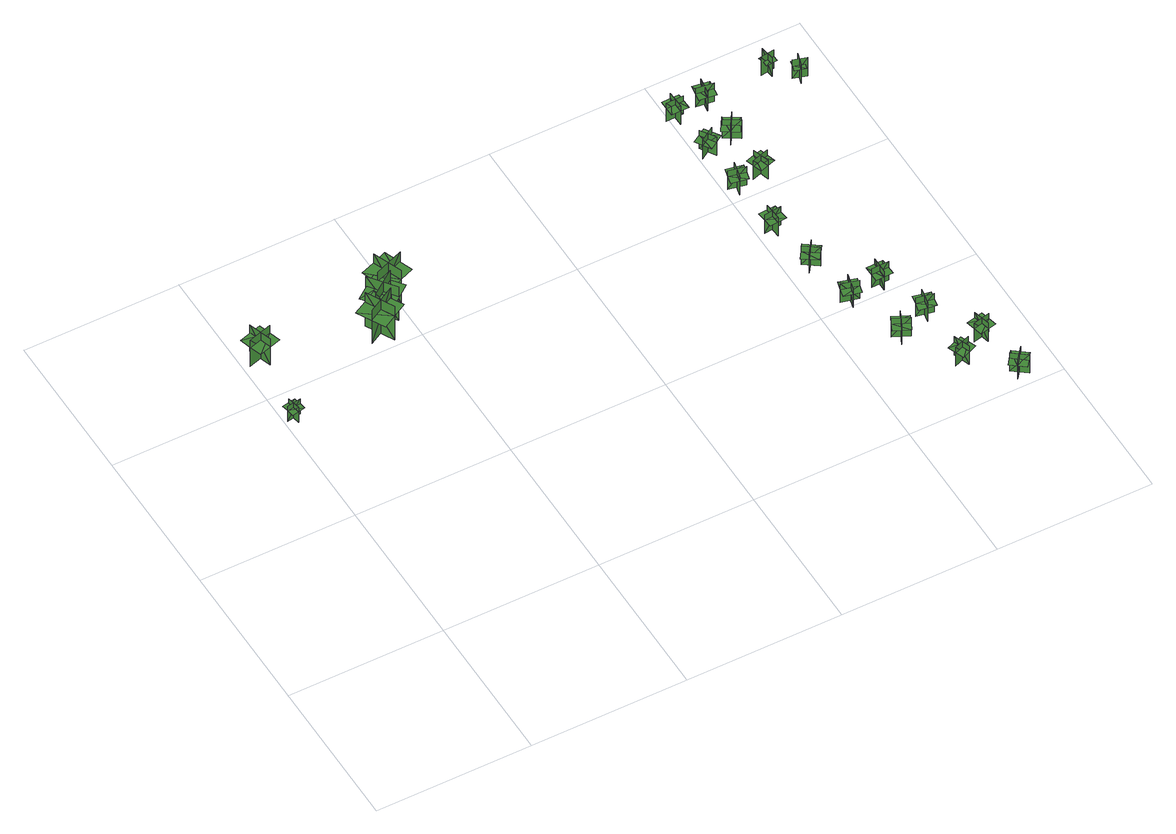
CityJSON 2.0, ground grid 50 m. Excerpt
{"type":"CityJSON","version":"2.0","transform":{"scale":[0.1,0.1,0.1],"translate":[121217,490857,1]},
"CityObjects":{
"tree1":{"type":"SolitaryVegetationObject","geometry":[{"type":"MultiSurface","lod":"1","boundaries":[[[0,1,2]],[[0,2,3]],[[4,5,6]],[[4,6,7]],[[8,9,10]],[[8,10,11]],[[8,11,12]],[[8,12,13]]]}]},
"tree2":{"type":"SolitaryVegetationObject","geometry":[{"type":"MultiSurface","lod":"1","boundaries":[[[14,15,16]],[[14,16,17]],[[18,19,20]],[[18,20,21]],[[22,23,24]],[[22,24,25]],[[22,25,26]],[[22,26,27]]]}]},
"tree3":{"type":"SolitaryVegetationObject","geometry":[{"type":"MultiSurface","lod":"1","boundaries":[[[28,29,30]],[[28,30,31]],[[32,33,34]],[[32,34,35]],[[36,37,38]],[[36,38,39]],[[36,39,40]],[[36,40,41]]]}]},
"tree4":{"type":"SolitaryVegetationObject","geometry":[{"type":"MultiSurface","lod":"1","boundaries":[[[42,43,44]],[[42,44,45]],[[46,47,48]],[[46,48,49]],[[50,51,52]],[[50,52,53]],[[50,53,54]],[[50,54,55]]]}]},
"tree5":{"type":"SolitaryVegetationObject","geometry":[{"type":"MultiSurface","lod":"1","boundaries":[[[56,57,58]],[[56,58,59]],[[60,61,62]],[[60,62,63]],[[64,65,66]],[[64,66,67]],[[64,67,68]],[[64,68,69]]]}]},
"tree6":{"type":"SolitaryVegetationObject","geometry":[{"type":"MultiSurface","lod":"1","boundaries":[[[70,71,72]],[[70,72,73]],[[74,75,76]],[[74,76,77]],[[78,79,80]],[[78,80,81]],[[78,81,82]],[[78,82,83]]]}]},
"tree7":{"type":"SolitaryVegetationObject","geometry":[{"type":"MultiSurface","lod":"1","boundaries":[[[84,85,86]],[[84,86,87]],[[88,89,90]],[[88,90,91]],[[92,93,94]],[[92,94,95]],[[92,95,96]],[[92,96,97]]]}]},
"tree8":{"type":"SolitaryVegetationObject","geometry":[{"type":"MultiSurface","lod":"1","boundaries":[[[98,99,100]],[[98,100,101]],[[102,103,104]],[[102,104,105]],[[106,107,108]],[[106,108,109]],[[106,109,110]],[[106,110,111]]]}]},
"tree9":{"type":"SolitaryVegetationObject","geometry":[{"type":"MultiSurface","lod":"1","boundaries":[[[112,113,114]],[[112,114,115]],[[116,117,118]],[[116,118,119]],[[120,121,122]],[[120,122,123]],[[120,123,124]],[[120,124,125]]]}]},
"tree10":{"type":"SolitaryVegetationObject","geometry":[{"type":"MultiSurface","lod":"1","boundaries":[[[126,127,128]],[[126,128,129]],[[130,131,132]],[[130,132,133]],[[134,135,136]],[[134,136,137]],[[134,137,138]],[[134,138,139]]]}]},
"tree11":{"type":"SolitaryVegetationObject","geometry":[{"type":"MultiSurface","lod":"1","boundaries":[[[140,141,142]],[[140,142,143]],[[144,145,146]],[[144,146,147]],[[148,149,150]],[[148,150,151]],[[148,151,152]],[[148,152,153]]]}]},
"tree12":{"type":"SolitaryVegetationObject","geometry":[{"type":"MultiSurface","lod":"1","boundaries":[[[154,155,156]],[[154,156,157]],[[158,159,160]],[[158,160,161]],[[162,163,164]],[[162,164,165]],[[162,165,166]],[[162,166,167]]]}]},
"tree13":{"type":"SolitaryVegetationObject","geometry":[{"type":"MultiSurface","lod":"1","boundaries":[[[168,169,170]],[[168,170,171]],[[172,173,174]],[[172,174,175]],[[176,177,178]],[[176,178,179]],[[176,179,180]],[[176,180,181]]]}]},
"tree14":{"type":"SolitaryVegetationObject","geometry":[{"type":"MultiSurface","lod":"1","boundaries":[[[182,183,184]],[[182,184,185]],[[186,187,188]],[[186,188,189]],[[190,191,192]],[[190,192,193]],[[190,193,194]],[[190,194,195]]]}]},
"tree15":{"type":"SolitaryVegetationObject","geometry":[{"type":"MultiSurface","lod":"1","boundaries":[[[196,197,198]],[[196,198,199]],[[200,201,202]],[[200,202,203]],[[204,205,206]],[[204,206,207]],[[204,207,208]],[[204,208,209]]]}]},
"tree16":{"type":"SolitaryVegetationObject","geometry":[{"type":"MultiSurface","lod":"1","boundaries":[[[210,211,212]],[[210,212,213]],[[214,215,216]],[[214,216,217]],[[218,219,220]],[[218,220,221]],[[218,221,222]],[[218,222,223]]]}]},
"tree17":{"type":"SolitaryVegetationObject","geometry":[{"type":"MultiSurface","lod":"1","boundaries":[[[224,225,226]],[[224,226,227]],[[228,229,230]],[[228,230,231]],[[232,233,234]],[[232,234,235]],[[232,235,236]],[[232,236,237]]]}]},
"tree18":{"type":"SolitaryVegetationObject","geometry":[{"type":"MultiSurface","lod":"1","boundaries":[[[238,239,240]],[[238,240,241]],[[242,243,244]],[[242,244,245]],[[246,247,248]],[[246,248,249]],[[246,249,250]],[[246,250,251]]]}]},
"tree19":{"type":"SolitaryVegetationObject","geometry":[{"type":"MultiSurface","lod":"1","boundaries":[[[252,253,254]],[[252,254,255]],[[256,257,258]],[[256,258,259]],[[260,261,262]],[[260,262,263]],[[260,263,264]],[[260,264,265]]]}]},
"tree20":{"type":"SolitaryVegetationObject","geometry":[{"type":"MultiSurface","lod":"1","boundaries":[[[266,267,268]],[[266,268,269]],[[270,271,272]],[[270,272,273]],[[274,275,276]],[[274,276,277]],[[274,277,278]],[[274,278,279]]]}]},
"tree21":{"type":"SolitaryVegetationObject","geometry":[{"type":"MultiSurface","lod":"1","boundaries":[[[280,281,282]],[[280,282,283]],[[284,285,286]],[[284,286,287]],[[288,289,290]],[[288,290,291]],[[288,291,292]],[[288,292,293]]]}]},
"tree22":{"type":"SolitaryVegetationObject","geometry":[{"type":"MultiSurface","lod":"1","boundaries":[[[294,295,296]],[[294,296,297]],[[298,299,300]],[[298,300,301]],[[302,303,304]],[[302,304,305]],[[302,305,306]],[[302,306,307]]]}]}
},
"vertices":[
[28,925,5],[36,882,5],[36,882,67],[28,925,67],[11,902,5],[55,909,5],[55,909,67],[11,902,67],[11,902,49],[15,880,49],[58,887,49],[55,909,49],[51,931,49],[7,923,49],
[73,1111,5],[50,1185,5],[50,1185,113],[73,1111,113],[97,1156,5],[23,1134,5],[23,1134,113],[97,1156,113],[97,1156,83],[86,1193,83],[12,1171,83],[23,1134,83],[35,1097,83],[109,1119,83],
[360,1038,8],[447,1086,8],[447,1086,147],[360,1038,147],[423,1019,8],[376,1106,8],[376,1106,147],[423,1019,147],[423,1019,108],[467,1043,108],[419,1130,108],[376,1106,108],[332,1082,108],[380,995,108],
[468,1078,8],[408,1158,8],[408,1158,147],[468,1078,147],[478,1144,8],[398,1084,8],[398,1084,147],[478,1144,147],[478,1144,108],[448,1183,108],[368,1124,108],[398,1084,108],[428,1044,108],[508,1104,108],
[445,1156,8],[538,1192,8],[538,1192,146],[445,1156,146],[506,1129,8],[470,1222,8],[470,1222,146],[506,1129,146],[506,1129,108],[552,1147,108],[516,1240,108],[470,1222,108],[423,1204,108],[459,1111,108],
[1596,487,15],[1610,541,15],[1610,541,92],[1596,487,92],[1628,506,15],[1574,520,15],[1574,520,92],[1628,506,92],[1628,506,70],[1635,533,70],[1581,547,70],[1574,520,70],[1568,493,70],[1621,479,70],
[1670,350,13],[1646,300,13],[1646,300,90],[1670,350,90],[1635,338,13],[1685,314,13],[1685,314,90],[1635,338,90],[1635,338,68],[1623,313,68],[1673,289,68],[1685,314,68],[1697,339,68],[1647,363,68],
[1585,706,15],[1553,660,15],[1553,660,92],[1585,706,92],[1549,699,15],[1594,668,15],[1594,668,92],[1549,699,92],[1549,699,70],[1533,676,70],[1578,645,70],[1594,668,70],[1610,690,70],[1564,722,70],
[1543,880,15],[1547,825,15],[1547,825,92],[1543,880,92],[1519,852,15],[1574,857,15],[1574,857,92],[1519,852,92],[1519,852,70],[1521,825,70],[1576,829,70],[1574,857,70],[1571,884,70],[1516,880,70],
[1774,140,12],[1755,192,12],[1755,192,89],[1774,140,89],[1789,174,12],[1738,154,12],[1738,154,89],[1789,174,89],[1789,174,68],[1780,199,68],[1728,180,68],[1738,154,68],[1748,128,68],[1799,148,68],
[1542,1067,15],[1530,1013,15],[1530,1013,92],[1542,1067,92],[1511,1047,15],[1565,1035,15],[1565,1035,92],[1511,1047,92],[1511,1047,70],[1505,1020,70],[1558,1008,70],[1565,1035,70],[1571,1062,70],[1517,1074,70],
[1679,527,14],[1734,528,14],[1734,528,91],[1679,527,91],[1705,501,14],[1705,556,14],[1705,556,91],[1705,501,91],[1705,501,69],[1733,501,69],[1732,557,69],[1705,556,69],[1677,556,69],[1678,501,69],
[1763,392,13],[1752,338,13],[1752,338,90],[1763,392,90],[1732,372,13],[1786,361,13],[1786,361,90],[1732,372,90],[1732,372,68],[1726,345,68],[1781,334,68],[1786,361,68],[1792,388,68],[1737,399,68],
[1554,1214,13],[1507,1184,13],[1507,1184,90],[1554,1214,90],[1518,1222,13],[1548,1176,13],[1548,1176,90],[1518,1222,90],[1518,1222,68],[1494,1207,68],[1524,1161,68],[1548,1176,68],[1571,1191,68],[1541,1237,68],
[1860,62,13],[1904,28,13],[1904,28,89],[1860,62,89],[1864,25,13],[1898,69,13],[1898,69,89],[1864,25,89],[1864,25,68],[1886,8,68],[1920,52,68],[1898,69,68],[1876,86,68],[1843,42,68],
[1863,191,11],[1850,245,11],[1850,245,88],[1863,191,88],[1882,222,11],[1828,209,11],[1828,209,88],[1882,222,88],[1882,222,67],[1876,249,67],[1822,236,67],[1828,209,67],[1835,182,67],[1889,195,67],
[1542,1356,15],[1487,1355,15],[1487,1355,91],[1542,1356,91],[1516,1382,15],[1517,1326,15],[1517,1326,91],[1516,1382,91],[1516,1382,70],[1488,1381,70],[1489,1326,70],[1517,1326,70],[1545,1327,70],[1543,1382,70],
[1645,1061,15],[1592,1045,15],[1592,1045,92],[1645,1061,92],[1613,1079,15],[1629,1026,15],[1629,1026,92],[1613,1079,92],[1613,1079,70],[1586,1071,70],[1602,1018,70],[1629,1026,70],[1655,1034,70],[1639,1087,70],
[1594,1226,13],[1641,1197,13],[1641,1197,90],[1594,1226,90],[1602,1190,13],[1631,1237,13],[1631,1237,90],[1602,1190,90],[1602,1190,68],[1625,1176,68],[1654,1223,68],[1631,1237,68],[1608,1252,68],[1578,1205,68],
[1587,1363,14],[1642,1355,14],[1642,1355,91],[1587,1363,91],[1609,1333,14],[1617,1388,14],[1617,1388,91],[1609,1333,91],[1609,1333,70],[1636,1329,70],[1644,1384,70],[1617,1388,70],[1590,1392,70],[1581,1337,70],
[1832,1361,10],[1826,1406,10],[1826,1406,87],[1832,1361,87],[1850,1385,10],[1850,1385,87],[1806,1379,87],[1806,1379,10],[1849,1385,62],[1846,1403,62],[1810,1398,62],[1813,1380,62],[1815,1361,62],[1851,1366,62],
[1902,1341,10],[1890,1298,10],[1890,1298,87],[1902,1341,87],[1876,1326,10],[1876,1326,87],[1919,1314,87],[1919,1314,10],[1878,1326,62],[1873,1308,62],[1907,1298,62],[1912,1316,62],[1917,1335,62],[1882,1344,62]
]}
